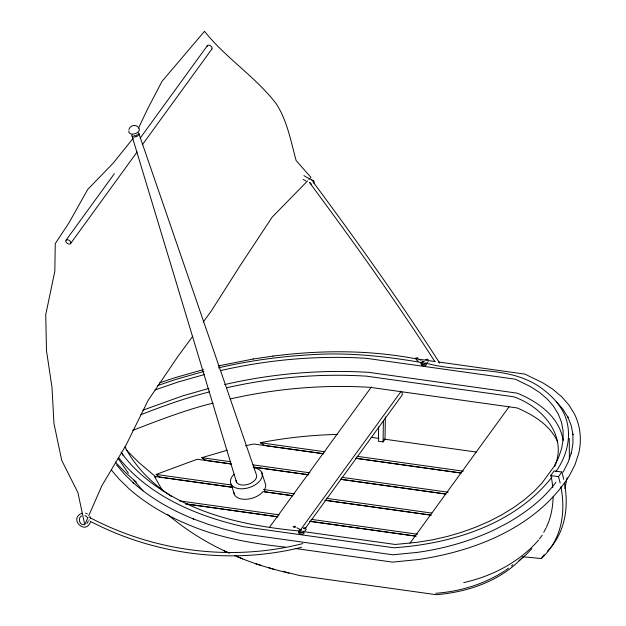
<?xml version="1.0" encoding="UTF-8"?>
<svg xmlns="http://www.w3.org/2000/svg" width="626" height="626" viewBox="0 0 626 626"><rect width="100%" height="100%" fill="white"/><g stroke="black" fill="none" stroke-linecap="round" stroke-linejoin="round"><path stroke-width="0.94" d="M378.628 426.736L378.401 441.267L383.073 441.925L385.013 439.256L385.358 416.908M383.073 441.925L383.402 420.609M434.632 361.225C395.28 300.128 352.884 241.041 309.62 182.659L309.721 182.463M569.378 458.975L569.277 438.45M567.101 477.74L564.887 488.515M128.933 129.613C129.684 125.638 135.02 124.065 137.861 126.906M554.8 466.315C567.899 435.344 541.639 406.321 513.61 396.774L366.593 376.171C319.73 373.268 272.498 377.384 226.729 387.744M88.211 521.255L87.006 523.391M90.559 521.81C85.449 535.833 68.164 518.516 82.053 513.179M298.931 532.726L298.852 533.352C300.136 534.674 303.148 534.737 304.205 533.133L303.516 532.264M87.89 517.639L84.753 524.784L77.921 492.615L61.731 460.407L53.946 423.442L51.997 387.298L46.488 350.654L45.737 314.675L54.83 271.152L55.268 243.592L69.087 222.692L87.687 189.49L112.962 163.378L133.205 138.252M88.673 515.855L101.999 485.486L125.967 445.274L148.096 400.437L177.768 356.648L192.769 336.225M313.931 183.254L314.15 181.556L313.18 180.617M138.549 128.033L147.619 108.916L162.056 81.278L204.522 31.3C225.673 58.077 255.338 76.513 276.183 103.697C287.357 120.865 290.777 141.163 296.137 160.569L310.973 177.432L308.923 179.529M89.174 519.838L88.892 520.362M306.317 529.385L304.987 530.871M563.142 471.988L568.126 462.223L571.46 452.426L571.327 453.138L572.954 443.466L572.884 433.998L572.993 434.749L571.225 425.61L567.774 416.877L568.118 417.558L563.032 409.334L556.373 401.72M555.739 471.746C568.079 454.93 573.158 431.416 563.33 412.205C558.674 403.379 551.796 396.008 543.892 389.99C510.722 363.706 464.523 374.019 426.103 363.182M66.09 240.141L114.347 173.707M140.201 138.111L207.425 45.581M70.495 243.67A2.833 1.761 36 0 0 68.234 239.899A2.833 1.761 36 0 0 66.153 242.145A2.833 1.761 36 0 0 70.495 243.67L137.141 151.922M142.313 144.809L211.831 49.11M269.36 527.468L371.398 386.993M300.355 530.073L401.25 391.18M305.605 527.976L402.268 394.904L402.056 392.392M410.007 543.157L509.024 406.861M552.758 487.56A160.968 100.277 36 0 0 551.459 477.865L550.716 475.557L554.073 470.932L561.866 472.02A164.622 102.547 36 0 1 563.697 479.328M560.137 483.045A164.622 102.547 36 0 0 558.509 476.644L561.866 472.02M539.479 538.931L542.21 535.175M522.851 556.764A3901.271 2430.273 36 0 0 541.333 558.517L544.135 554.659M203.16 322.085L211.236 311.091L240.595 264.954L272.091 217.214L307.562 180.922M551.983 477.059C514.689 524.525 452.035 543.791 393.856 547.781L243.639 526.724C197.034 516.121 149.473 496.402 118.948 458.068M555.927 482.223C543.384 499.368 525.981 512.287 507.756 522.882L494.297 529.862C469.876 541.31 443.685 548.783 416.979 552.422L392.862 554.793L241.73 533.61L223.419 529.009L207.863 524.236L193.074 518.798L193.645 519.04C171.751 510.151 150.85 498.398 133.127 482.662L133.651 483.162L124.551 474.242L116.53 464.852M538.634 540.035C519.4 562.14 492.099 576.28 463.733 582.595M522.929 556.944C500.933 580.951 468.013 592.086 436.236 594.7L299.674 575.56L287.577 572.516M531.912 548.572L525.957 554.8L519.079 560.755M422.206 362.884C421.298 364.199 425.351 364.285 424.718 362.931M421.611 363.98L421.228 364.895C422.511 366.218 425.523 366.28 426.572 364.676L425.883 363.808M428.317 361.687L427.362 362.415M511.473 565.998L512.952 564.722M81.615 515.887C77.436 518.062 79.541 525.018 83.814 524.737M505.573 570.286L508.523 568.142M295.245 548.486L392.502 562.117L418.152 559.566C475.807 551.115 536.936 526.826 569.363 475.729L574.926 464.93L578.549 453.952C581.93 440.485 580.576 425.985 574.23 413.583L568.909 404.975L561.937 397.009L552.907 389.294L542.953 382.893L524.932 374.113L438.263 361.961M504.838 570.818C484.313 584.222 460.141 591.484 435.782 593.299M300.081 531.208C298.211 532.601 303.665 532.773 302.131 531.247M310.128 182.518L309.62 182.659M155.029 389.959L177.635 382.157L204.405 374.536M142.806 410.21L182.456 395.953L208.935 388.417M140.772 414.756C163.253 405.969 186.024 397.784 209.467 391.931M132.673 430.367C159.09 420.226 185.546 409.897 213.075 403.105M231.714 487.138L159.27 476.981L156.117 474.438L197.198 459.249L231.041 463.991M159.607 382.862L174.904 377.713L203.411 369.606M157.775 385.514L176.149 379.333L203.88 371.445M231.244 463.913L205.14 460.259L201.83 457.684L227.128 450.266M205.14 460.259L206.251 459.883M422.198 362.157L421.157 362.579L420.774 363.495C422.057 364.825 425.07 364.888 426.126 363.276L425.837 362.665M299.635 529.815L301.677 529.846M299.831 530.613L298.782 531.036L298.406 531.951C299.69 533.282 302.702 533.344 303.751 531.732L303.461 531.122M302.804 543.579C231.737 561.749 154.403 551.772 89.69 517.483M301.693 547.273C231.19 564.855 154.661 554.988 90.379 521.348M218.302 365.944L253.256 358.98M218.372 367.877C248.459 360.873 279.157 356.577 309.995 354.785C347.313 352.172 384.528 356.147 421.282 362.509M220.305 370.639C268.077 359.668 317.405 355.271 366.351 358.322L515.323 379.2L530.441 386.602L539.448 392.4L547.132 398.911L553.392 406.071L558.173 413.802L561.42 422.002L563.079 430.578L563.15 439.452L561.624 448.506L558.517 457.645L553.869 466.753L542.139 482.904L533.908 491.52L524.392 499.759L513.703 507.522L501.95 514.736L489.274 521.309L475.815 527.17L461.738 532.249L447.183 536.49L432.339 539.847L417.354 542.28L395.264 544.471L303.367 531.591M224.656 384.567C271.872 373.73 320.622 369.363 368.996 372.376L517.186 393.151C537.789 401.595 559.589 416.744 563.071 440.414M230.337 398.926C276.113 388.558 323.337 384.45 370.201 387.345L517.217 407.956C533.422 414.983 550.129 425.031 557.586 441.823M245.525 445.79L253.64 443.998L323.36 453.772M323.681 453.717L264.634 445.438L260.267 442.723C285.691 437.817 311.521 435.015 337.406 434.421M422.315 361.257L424.264 361.531M423.63 362.407L421.681 362.133M301.255 530.864L299.306 530.59M272.881 356.108L273.108 356.069C320.598 350.067 368.98 349.785 416.118 358.862M253.068 359.011L273.108 356.069M313.039 180.922L313.712 181.024L312.757 180.593M418.043 359.128L425.743 360.208M428.638 360.615L435.375 361.562M371.257 437.331L378.973 438.411M383.793 439.084L476.331 452.058M550.716 475.557L558.509 476.644M260.267 442.723L325.066 451.808M356.976 456.276L463.357 471.19M355.623 458.193L461.127 472.982M356.288 458.388L460.877 473.053M201.83 457.684L230.806 461.745M253.021 464.86L310.011 472.849M341.882 477.317L448.138 492.216M253.483 467.035L308.602 474.758M340.505 479.226L445.908 494M253.28 467.106L308.383 474.829M340.294 479.305L445.673 494.07M156.117 474.438L231.573 485.017M263.499 489.485L294.463 493.828M326.389 498.304L431.838 513.085M264.555 491.739L292.561 495.667M325.403 500.268L430.68 515.026M162.525 490.714L154.481 476.417L232.888 487.404M292.905 495.815L262.897 491.613L261.355 493.327A16.44 9.781 -17.9 0 1 244.109 499.305A16.44 9.781 -17.9 0 1 233.842 492.239M324.847 500.291L431.33 515.221M179.529 500.878L279.18 514.846M311.114 519.322L417.534 534.236M185.758 503.852L277.772 516.747M309.729 521.231L416.267 536.161M186.071 504L277.897 516.873M309.792 521.341L415.148 536.106M298.532 530.911C255.228 526.756 211.416 518.336 173.066 496.848C153.096 485.541 134.371 471.096 121.1 452.168M285.613 547.14C253.327 543.673 221.056 538.219 190.899 525.746L190.32 525.504C168.034 516.45 146.758 504.486 128.713 488.46L118.893 478.859L111.334 470.001M236.573 556.311C253.413 563.697 271.152 568.838 288.993 573.166M85.637 513.171L87.374 513.899M283.085 571.194L286.645 572.289M255.58 563.697L261.566 565.544M269.086 567.837L274.744 569.582M299.674 529.181L296.802 527.773M84.94 515.433L87.757 517.639M167.471 514.329C185.773 529.87 206.337 542.758 228.2 552.641M224.178 550.903L229.492 553.22M234.805 555.536L242.747 558.971M310.965 183.778L311.623 184.099M420.962 360.357L419.17 359.316M310.566 179.427L311.779 180.085M309.181 178.66L303.915 175.616M305.934 181.024L303.211 179.451M311.294 179.466L312.382 180.116M418.215 361.312L416.149 359.598M171.688 496.582C152.58 483.953 135.537 467.442 124.997 446.909M155.671 476.754L139.05 462.692L126.178 449.82M154.481 476.417L155.749 477.435M142.963 490.784L133.925 480.298M312.875 181.657C356.804 240.963 399.842 300.996 439.71 363.127M128.44 473.295L118.181 458.467M121.374 452.41L123.291 455.814M89.886 516.466L90.567 518.164M138.792 133.322L256.253 474.344A10.65 6.338 -17.9 0 1 248.013 484.336A10.65 6.338 -17.9 0 1 236.049 480.478M261.629 472.247L265.025 482.771A16.44 9.781 -17.9 0 1 265.267 487.944L264.375 489.61L265.088 491.817M231.111 484.18L234.507 494.704M132.008 135.975L236.479 482.083M253.929 467.81A16.44 9.781 -17.9 0 1 259.868 480.854A16.44 9.781 -17.9 0 1 237.043 488.272A16.44 9.781 -17.9 0 1 234.093 474.25M138.416 132.869A3.654 2.175 -17.9 0 1 135.967 136.75A3.654 2.175 -17.9 0 1 131.953 134.825M549.464 549.01A164.622 102.547 36 0 1 547.484 551.154M564.425 482.943A164.622 102.547 36 0 1 550.097 548.274M560.896 486.668A164.622 102.547 36 0 1 541.333 558.517M553.087 496.95A160.968 100.277 36 0 1 546.349 527.311M545.935 528.164A160.968 100.277 36 0 1 543.689 532.335M136.405 482.09A137.564 85.692 36 0 1 115.231 461.988M137.172 134.261A1.823 1.088 -17.9 0 1 135.912 135.623A1.823 1.088 -17.9 0 1 133.894 135.545M138.612 127.915A5.478 3.263 -17.9 0 1 134.934 133.745A5.478 3.263 -17.9 0 1 128.925 130.857M207.12 46.465A2.833 1.761 36 0 1 210.532 45.831A2.833 1.761 36 0 1 211.447 49.384M293.211 526.669C295.253 529.4 297.264 524.721 293.211 526.669M303.493 528.109C305.535 530.84 307.546 526.161 303.493 528.109M415.578 358.213C417.628 360.944 419.639 356.264 415.578 358.213M425.86 359.653C427.91 362.384 429.921 357.712 425.86 359.653"/></g></svg>
